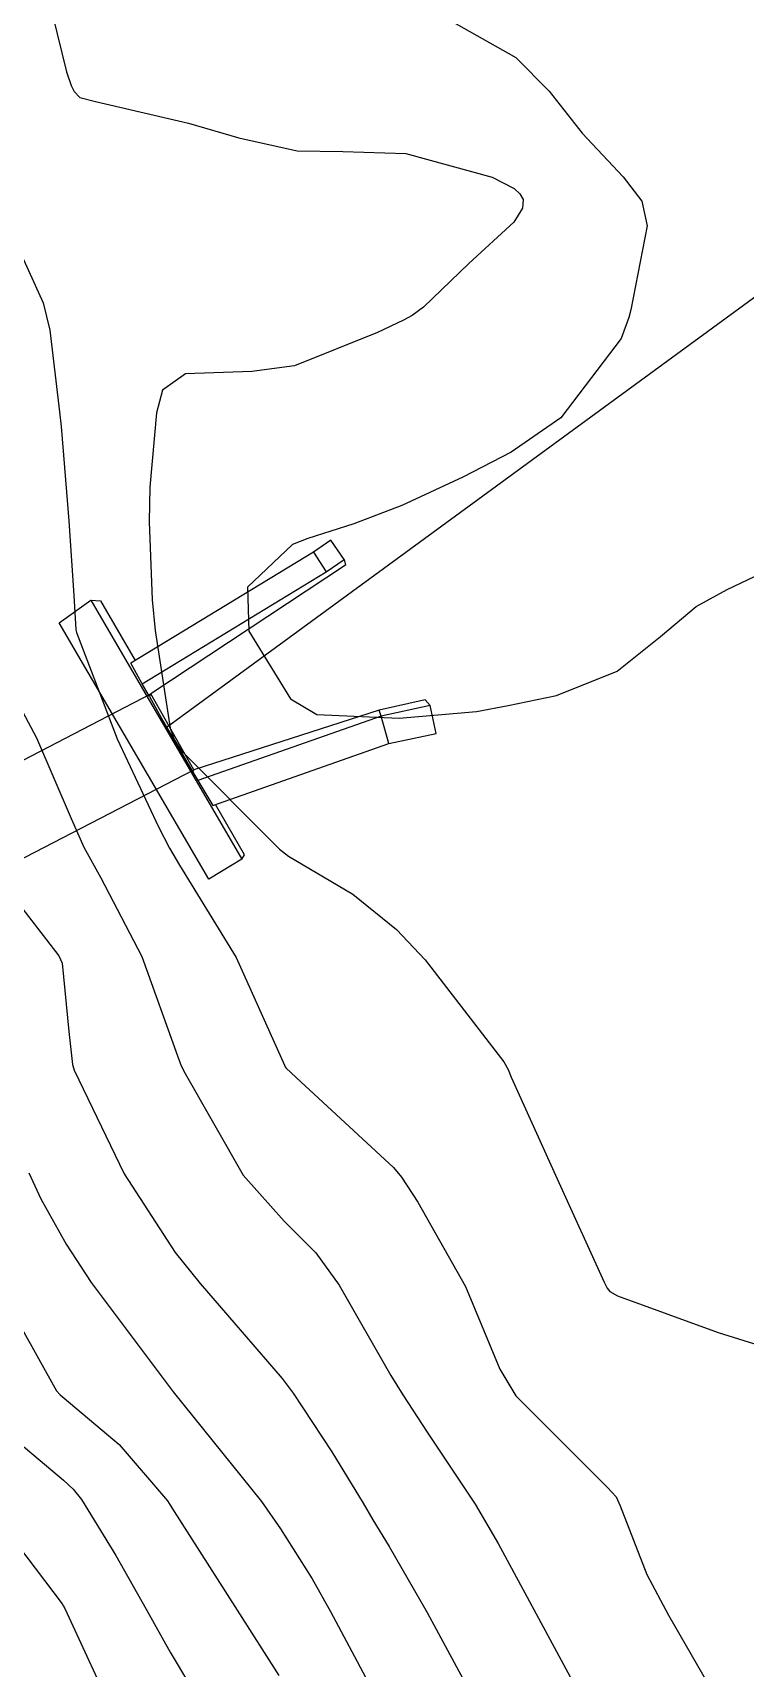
# Model space of a CAD drawing. Header units: metres. Extents: x 298520 to 308411, y 7433745 to 7450750.
# Drawn here: x 301209.9 to 301223, y 7443071.59 to 7443101.67 of the extents above; entities that cross this region are included whole.
import ezdxf

# ---------------------------------------------------------------- set-up
doc = ezdxf.new("R2010")
doc.units = ezdxf.units.M
doc.header["$LTSCALE"] = 10
for name, pattern in [('CONTINUO', [0]), ('DASHED', [0.75, 0.5, -0.25]), ('TRACEJADO', [8.7, 8, -0.7])]:
    doc.linetypes.add(name, pattern=pattern)
for name, color, linetype in [('Curvas de Nivel 1m', 11, 'Continuous'), ('Curvas de Nivel 5m', 15, 'Continuous'), ('GALERIA', 45, 'Continuous'), ('TEXTO', 45, 'Continuous'), ('Vias Secundárias', 230, 'DASHED')]:
    doc.layers.add(name, color=color, linetype=linetype)

msp = doc.modelspace()

# ---------------------------------------------------------------- linework, layer by layer
at = {"layer": 'Curvas de Nivel 1m', "flags": 128}
for points, elevation in [([(301217.445, 7443101.962), (301218.782, 7443101.211), (301219.396, 7443100.591), (301220.003, 7443099.819), (301220.757, 7443099.015), (301221.102, 7443098.567), (301221.198, 7443098.113), (301220.897, 7443096.568), (301220.86, 7443096.43), (301220.718, 7443096.042), (301219.613, 7443094.586), (301218.696, 7443093.95), (301217.808, 7443093.492), (301216.686, 7443092.974), (301215.808, 7443092.633), (301214.963, 7443092.362), (301214.677, 7443092.253), (301213.852, 7443091.471), (301213.875, 7443090.658), (301214.641, 7443089.415), (301215.126, 7443089.13), (301216.637, 7443089.059), (301218.059, 7443089.185), (301218.64, 7443089.296), (301219.532, 7443089.477), (301220.646, 7443089.928), (301221.445, 7443090.562), (301222.101, 7443091.116), (301222.666, 7443091.429), (301223.428, 7443091.786)], 684), ([(301209.558, 7443097.89), (301210.097, 7443096.699), (301210.218, 7443096.198), (301210.394, 7443094.695), (301210.428, 7443094.422), (301210.568, 7443092.692), (301210.662, 7443091.315), (301210.698, 7443090.69), (301210.709, 7443090.633), (301211.457, 7443088.682), (301212.217, 7443087.065), (301212.418, 7443086.672), (301212.6, 7443086.357), (301213.641, 7443084.659), (301214.532, 7443082.682), (301214.546, 7443082.65), (301214.563, 7443082.626), (301214.832, 7443082.373), (301216.536, 7443080.796), (301216.682, 7443080.619), (301216.985, 7443080.159), (301217.856, 7443078.607), (301218.49, 7443077.087), (301218.785, 7443076.597), (301220.466, 7443074.912), (301220.626, 7443074.739), (301220.699, 7443074.576), (301221.193, 7443073.312), (301221.587, 7443072.563), (301222.421, 7443071.119)], 686), ([(301209.509, 7443089.574), (301209.971, 7443088.7), (301210.611, 7443087.215), (301210.844, 7443086.688), (301211.156, 7443086.126), (301211.908, 7443084.677), (301212.565, 7443082.852), (301212.632, 7443082.669), (301212.703, 7443082.527), (301213.773, 7443080.658), (301214.525, 7443079.809), (301215.105, 7443079.227), (301215.534, 7443078.635), (301216.488, 7443076.975), (301216.706, 7443076.618), (301217.155, 7443075.934), (301218.034, 7443074.604), (301218.456, 7443073.881), (301219.156, 7443072.593), (301220.036, 7443070.967)], 687), ([(301209.597, 7443085.709), (301210.382, 7443084.693), (301210.443, 7443084.554), (301210.569, 7443083.298), (301210.632, 7443082.689), (301210.663, 7443082.588), (301211.585, 7443080.679), (301212.519, 7443079.233), (301212.983, 7443078.665), (301214.487, 7443076.92), (301214.688, 7443076.647), (301215.404, 7443075.568), (301215.978, 7443074.627), (301216.156, 7443074.321), (301216.455, 7443073.826), (301217.153, 7443072.613), (301218.022, 7443071.001)], 688), ([(301209.832, 7443080.701), (301210.055, 7443080.224), (301210.52, 7443079.39), (301210.975, 7443078.685), (301212.483, 7443076.67), (301214.106, 7443074.654), (301214.458, 7443074.153), (301215.039, 7443073.231), (301215.378, 7443072.636), (301216.414, 7443070.689)], 689), ([(301209.576, 7443075.805), (301210.466, 7443075.047), (301210.648, 7443074.88), (301210.802, 7443074.695), (301211.432, 7443073.665), (301211.987, 7443072.677), (301212.431, 7443071.886), (301213.16, 7443070.663)], 691), ([(301208.966, 7443074.715), (301210.444, 7443072.772), (301210.472, 7443072.729), (301210.489, 7443072.699), (301210.533, 7443072.607), (301211.417, 7443070.685)], 692)]:
    msp.add_lwpolyline(points, dxfattribs=dict(at, elevation=elevation))
at = {"layer": 'Curvas de Nivel 5m', "flags": 128}
for points, elevation in [([(301210.093, 7443102.701), (301210.523, 7443100.947), (301210.609, 7443100.692), (301210.667, 7443100.586), (301210.771, 7443100.474), (301211.057, 7443100.4), (301212.766, 7443100.005), (301213.689, 7443099.735), (301214.761, 7443099.491), (301215.606, 7443099.482), (301216.761, 7443099.447), (301218.35, 7443099.011), (301218.755, 7443098.801), (301218.858, 7443098.703), (301218.917, 7443098.598), (301218.908, 7443098.44), (301218.747, 7443098.18), (301217.92, 7443097.423), (301217.086, 7443096.616), (301216.876, 7443096.464), (301216.721, 7443096.379), (301216.243, 7443096.152), (301214.712, 7443095.54), (301213.933, 7443095.436), (301212.71, 7443095.39), (301212.29, 7443095.091), (301212.18, 7443094.675), (301212.056, 7443093.31), (301212.041, 7443092.676), (301212.101, 7443091.236), (301212.151, 7443090.675), (301212.43, 7443088.877), (301212.501, 7443088.671), (301212.63, 7443088.465), (301214.441, 7443086.652), (301214.602, 7443086.522), (301215.787, 7443085.825), (301216.588, 7443085.176), (301217.115, 7443084.615), (301218.564, 7443082.743), (301218.64, 7443082.599), (301218.697, 7443082.462), (301219.543, 7443080.59), (301220.408, 7443078.687), (301220.462, 7443078.581), (301220.512, 7443078.517), (301220.654, 7443078.435), (301222.501, 7443077.765), (301223.621, 7443077.414)], 685), ([(301209.681, 7443077.878), (301210.343, 7443076.692), (301210.407, 7443076.616), (301210.482, 7443076.558), (301211.494, 7443075.705), (301212.38, 7443074.671), (301212.414, 7443074.622), (301212.462, 7443074.54), (301213.661, 7443072.658), (301214.425, 7443071.454)], 690)]:
    msp.add_lwpolyline(points, dxfattribs=dict(at, elevation=elevation))
at = {"layer": 'GALERIA', "linetype": 'TRACEJADO', "flags": 128}
for points in [[(301160.321, 7443062.664), (301212.072, 7443089.508)], [(301161.247, 7443061.4), (301212.865, 7443088.109)]]:
    msp.add_lwpolyline(points, dxfattribs=at)
at = {"layer": 'GALERIA', "linetype": 'CONTINUO'}
for points in [[(301215.63, 7443091.981, 683.828), (301215.382, 7443092.334, 683.92), (301215.064, 7443092.111, 683.878), (301211.706, 7443090.071, 685.38)], [(301215.064, 7443092.111, 683.878), (301215.3, 7443091.75, 683.878)], [(301211.916, 7443089.694, 685.409), (301215.3, 7443091.75, 683.878), (301215.63, 7443091.981, 683.828)], [(301215.63, 7443091.981, 683.828), (301215.654, 7443091.875, 682.543), (301212.072, 7443089.508, 682.412)], [(301210.389, 7443090.814, 685.818), (301210.972, 7443091.228, 685.812), (301213.75, 7443086.467, 685.839), (301213.143, 7443086.103, 685.852)], [(301210.972, 7443091.228, 685.812), (301211.148, 7443091.216, 685.246), (301211.785, 7443090.119, 684.774)], [(301213.143, 7443086.103, 685.852), (301210.389, 7443090.814, 685.818)], [(301212.052, 7443089.46, 683.469), (301211.916, 7443089.694, 685.409), (301211.706, 7443090.071, 685.38)], [(301212.072, 7443089.508, 682.412), (301212.052, 7443089.46, 683.469), (301212.293, 7443089.01, 683.871), (301212.844, 7443088.065, 683.26), (301212.865, 7443088.109, 682.408)], [(301212.865, 7443088.109, 682.408), (301212.072, 7443089.508, 682.412)], [(301217.208, 7443089.292, 683.908), (301217.117, 7443089.396, 682.783), (301216.273, 7443089.207, 682.596), (301212.865, 7443088.109, 682.408)], [(301217.317, 7443088.78, 683.908), (301217.208, 7443089.292, 683.908), (301216.307, 7443089.099, 683.942), (301212.937, 7443087.913, 685.295)], [(301216.449, 7443088.595, 683.942), (301216.307, 7443089.099, 683.942), (301216.273, 7443089.207, 682.596)], [(301213.213, 7443087.457, 685.336), (301216.449, 7443088.595, 683.942), (301217.317, 7443088.78, 683.908)], [(301212.844, 7443088.065, 683.26), (301212.937, 7443087.913, 685.295), (301213.213, 7443087.457, 685.336)], [(301213.75, 7443086.467, 685.839), (301213.794, 7443086.547, 684.632), (301213.264, 7443087.475, 684.631)]]:
    msp.add_polyline3d(points, dxfattribs=at)
at = {"layer": 'TEXTO', "linetype": 'CONTINUO'}
msp.add_polyline3d([(301212.383, 7443088.905, 0), (301259.638, 7443123.495, 0)], dxfattribs=at)
at = {"layer": 'Vias Secundárias'}
msp.add_lwpolyline([(301465.55, 7442973.319, 0), (301478.59, 7442967.28, -0.011668)], format="xyb", dxfattribs=at)

doc.saveas('drawing.dxf')
